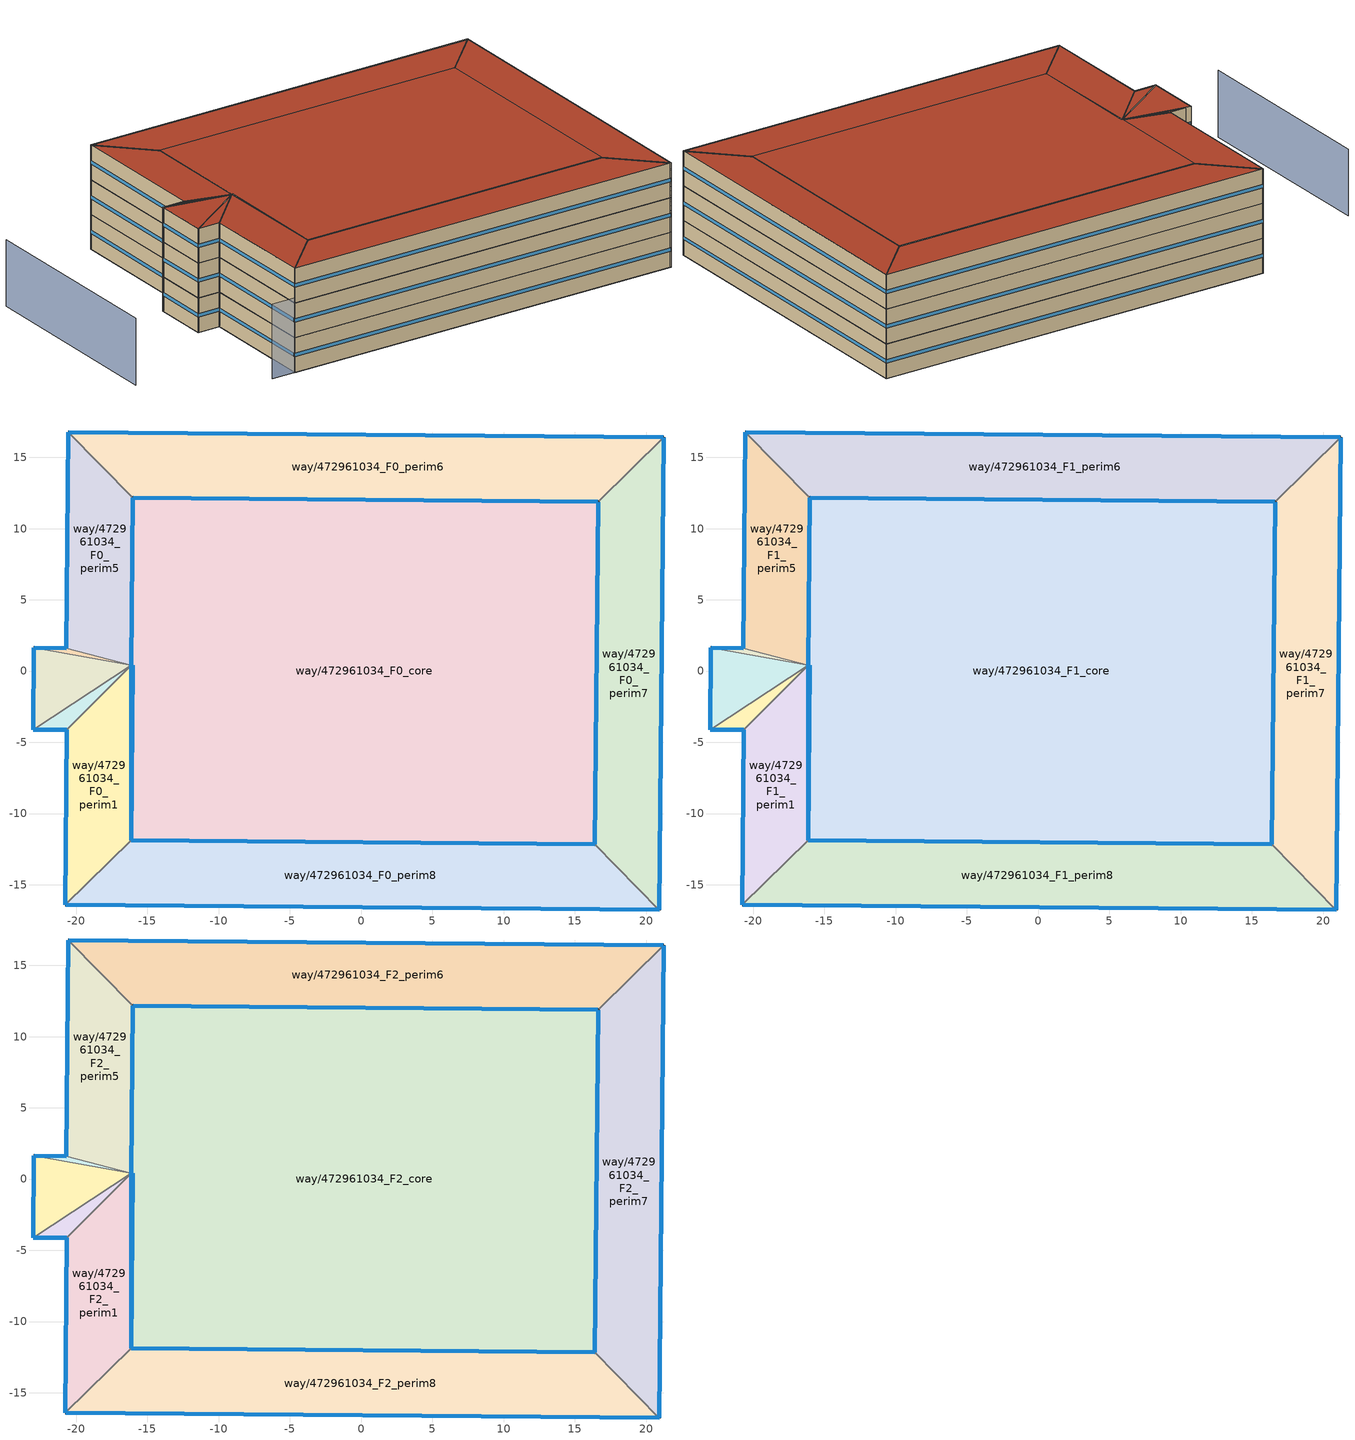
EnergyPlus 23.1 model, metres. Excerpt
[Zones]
way/472961034_F0_perim1
 floor ground (Floor_Construction): -16.15,-11.87 -16.13,0.41 -20.65,-4.12 -20.76,-16.4 z0
 wall outside (Wall_Construction): -20.76,-16.4 -20.65,-4.12 / -16.13,0.41 -16.15,-11.87 z0:3.5
 wall to way/472961034_F0_perim8 (Wall_Construction): -16.15,-11.87 -20.76,-16.4 z0:3.5
 wall to way/472961034_F0_perim2 (Wall_Construction): -20.65,-4.12 -16.13,0.41 z0:3.5
 window (Window_Construction): -20.76,-16.4 -20.65,-4.13 / -16.13,0.41 -16.15,-11.87 z1.57:1.93
way/472961034_F0_perim2
 floor ground (Floor_Construction): -20.65,-4.12 -16.13,0.41 -23.02,-4.11 z0
 wall outside (Wall_Construction): -20.65,-4.12 -23.02,-4.11 z0:3.5
 wall to way/472961034_F0_perim3 (Wall_Construction): -23.02,-4.11 -16.13,0.41 z0:3.5
 window (Window_Construction): -20.65,-4.12 -23.01,-4.11 z1.57:1.93
way/472961034_F0_perim3
 floor ground (Floor_Construction): -16.13,0.41 -22.96,1.63 -23.02,-4.11 z0
 wall outside (Wall_Construction): -23.02,-4.11 -22.96,1.63 z0:3.5
 wall to way/472961034_F0_perim4 (Wall_Construction): -22.96,1.63 -16.13,0.41 z0:3.5
 window (Window_Construction): -23.02,-4.1 -22.96,1.62 z1.57:1.93
way/472961034_F0_perim4
 floor ground (Floor_Construction): -16.13,0.41 -20.69,1.6 -22.96,1.63 z0
 wall outside (Wall_Construction): -22.96,1.63 -20.69,1.6 z0:3.5
 wall to way/472961034_F0_perim5 (Wall_Construction): -20.69,1.6 -16.13,0.41 z0:3.5
 window (Window_Construction): -22.96,1.63 -20.69,1.6 z1.57:1.93
way/472961034_F0_perim5
 floor ground (Floor_Construction): -16.13,0.41 -16.03,12.17 -20.56,16.78 -20.69,1.6 z0
 wall outside (Wall_Construction): -20.69,1.6 -20.56,16.78 / -16.03,12.17 -16.13,0.41 z0:3.5
 wall to way/472961034_F0_perim6 (Wall_Construction): -20.56,16.78 -16.03,12.17 z0:3.5
 window (Window_Construction): -20.69,1.61 -20.56,16.77 / -16.03,12.16 -16.13,0.42 z1.57:1.93
way/472961034_F0_perim6
 floor ground (Floor_Construction): 21.24,16.4 -20.56,16.78 -16.03,12.17 16.63,11.87 z0
 wall outside (Wall_Construction): -20.56,16.78 21.24,16.4 / 16.63,11.87 -16.03,12.17 z0:3.5
 wall to way/472961034_F0_perim7 (Wall_Construction): 21.24,16.4 16.63,11.87 z0:3.5
 window (Window_Construction): -20.54,16.78 21.22,16.4 / 16.61,11.87 -16.01,12.17 z1.57:1.93
way/472961034_F0_perim7
 floor ground (Floor_Construction): 20.93,-16.77 21.24,16.4 16.63,11.87 16.4,-12.16 z0
 wall outside (Wall_Construction): 21.24,16.4 20.93,-16.77 / 16.4,-12.16 16.63,11.87 z0:3.5
 wall to way/472961034_F0_perim8 (Wall_Construction): 20.93,-16.77 16.4,-12.16 z0:3.5
 window (Window_Construction): 21.24,16.38 20.93,-16.75 / 16.4,-12.15 16.63,11.86 z1.57:1.93
way/472961034_F0_perim8
 floor ground (Floor_Construction): 20.93,-16.77 16.4,-12.16 -16.15,-11.87 -20.76,-16.4 z0
 wall outside (Wall_Construction): 20.93,-16.77 -20.76,-16.4 / -16.15,-11.87 16.4,-12.16 z0:3.5
 window (Window_Construction): 20.91,-16.77 -20.74,-16.4 / -16.14,-11.87 16.39,-12.16 z1.57:1.93
way/472961034_F0_core
 floor ground (Floor_Construction): 16.63,11.87 16.4,-12.16 -16.15,-11.87 -16.04,0.41 -16.13,0.41 -16.03,12.17 z0
 wall outside (Wall_Construction): -16.13,0.41 -16.04,0.41 -16.15,-11.87 16.4,-12.16 16.63,11.87 -16.03,12.17 -16.13,0.41 z0:3.5
 window (Window_Construction): -16.13,0.41 -16.04,0.41 / -16.04,0.41 -16.15,-11.87 / -16.03,12.16 -16.13,0.42 / 16.61,11.87 -16.01,12.17 / 16.4,-12.15 16.63,11.86 / -16.14,-11.87 16.39,-12.16 z1.57:1.93
way/472961034_F1_perim1
 floor to way/472961034_F0_perim1 (Floor_Construction): -16.15,-11.87 -16.13,0.41 -20.65,-4.12 -20.76,-16.4 z3.5
 wall outside (Wall_Construction): -20.76,-16.4 -20.65,-4.12 / -16.13,0.41 -16.15,-11.87 z3.5:7
 wall to way/472961034_F1_perim8 (Wall_Construction): -16.15,-11.87 -20.76,-16.4 z3.5:7
 wall to way/472961034_F1_perim2 (Wall_Construction): -20.65,-4.12 -16.13,0.41 z3.5:7
 window (Window_Construction): -20.76,-16.4 -20.65,-4.13 / -16.13,0.41 -16.15,-11.87 z5.08:5.42
way/472961034_F1_perim2
 floor to way/472961034_F0_perim2 (Floor_Construction): -20.65,-4.12 -16.13,0.41 -23.02,-4.11 z3.5
 wall outside (Wall_Construction): -20.65,-4.12 -23.02,-4.11 z3.5:7
 wall to way/472961034_F1_perim3 (Wall_Construction): -23.02,-4.11 -16.13,0.41 z3.5:7
 window (Window_Construction): -20.65,-4.12 -23.01,-4.11 z5.08:5.42
way/472961034_F1_perim3
 floor to way/472961034_F0_perim3 (Floor_Construction): -16.13,0.41 -22.96,1.63 -23.02,-4.11 z3.5
 wall outside (Wall_Construction): -23.02,-4.11 -22.96,1.63 z3.5:7
 wall to way/472961034_F1_perim4 (Wall_Construction): -22.96,1.63 -16.13,0.41 z3.5:7
 window (Window_Construction): -23.02,-4.1 -22.96,1.62 z5.08:5.42
way/472961034_F1_perim4
 floor to way/472961034_F0_perim4 (Floor_Construction): -16.13,0.41 -20.69,1.6 -22.96,1.63 z3.5
 wall outside (Wall_Construction): -22.96,1.63 -20.69,1.6 z3.5:7
 wall to way/472961034_F1_perim5 (Wall_Construction): -20.69,1.6 -16.13,0.41 z3.5:7
 window (Window_Construction): -22.96,1.63 -20.69,1.6 z5.08:5.42
way/472961034_F1_perim5
 floor to way/472961034_F0_perim5 (Floor_Construction): -16.13,0.41 -16.03,12.17 -20.56,16.78 -20.69,1.6 z3.5
 wall outside (Wall_Construction): -20.69,1.6 -20.56,16.78 / -16.03,12.17 -16.13,0.41 z3.5:7
 wall to way/472961034_F1_perim6 (Wall_Construction): -20.56,16.78 -16.03,12.17 z3.5:7
 window (Window_Construction): -20.69,1.61 -20.56,16.77 / -16.03,12.16 -16.13,0.42 z5.08:5.42
way/472961034_F1_perim6
 floor to way/472961034_F0_perim6 (Floor_Construction): 21.24,16.4 -20.56,16.78 -16.03,12.17 16.63,11.87 z3.5
 wall outside (Wall_Construction): -20.56,16.78 21.24,16.4 / 16.63,11.87 -16.03,12.17 z3.5:7
 wall to way/472961034_F1_perim7 (Wall_Construction): 21.24,16.4 16.63,11.87 z3.5:7
 window (Window_Construction): -20.54,16.78 21.22,16.4 / 16.61,11.87 -16.01,12.17 z5.08:5.42
way/472961034_F1_perim7
 floor to way/472961034_F0_perim7 (Floor_Construction): 20.93,-16.77 21.24,16.4 16.63,11.87 16.4,-12.16 z3.5
 wall outside (Wall_Construction): 21.24,16.4 20.93,-16.77 / 16.4,-12.16 16.63,11.87 z3.5:7
 wall to way/472961034_F1_perim8 (Wall_Construction): 20.93,-16.77 16.4,-12.16 z3.5:7
 window (Window_Construction): 21.24,16.38 20.93,-16.75 / 16.4,-12.15 16.63,11.86 z5.08:5.42
way/472961034_F1_perim8
 floor to way/472961034_F0_perim8 (Floor_Construction): 20.93,-16.77 16.4,-12.16 -16.15,-11.87 -20.76,-16.4 z3.5
 wall outside (Wall_Construction): 20.93,-16.77 -20.76,-16.4 / -16.15,-11.87 16.4,-12.16 z3.5:7
 window (Window_Construction): 20.91,-16.77 -20.74,-16.4 / -16.14,-11.87 16.39,-12.16 z5.08:5.42
way/472961034_F1_core
 floor to way/472961034_F0_core (Floor_Construction): 16.63,11.87 16.4,-12.16 -16.15,-11.87 -16.04,0.41 -16.13,0.41 -16.03,12.17 z3.5
 wall outside (Wall_Construction): -16.13,0.41 -16.04,0.41 -16.15,-11.87 16.4,-12.16 16.63,11.87 -16.03,12.17 -16.13,0.41 z3.5:7
 window (Window_Construction): -16.13,0.41 -16.04,0.41 / -16.04,0.41 -16.15,-11.87 / -16.03,12.16 -16.13,0.42 / 16.61,11.87 -16.01,12.17 / 16.4,-12.15 16.63,11.86 / -16.14,-11.87 16.39,-12.16 z5.08:5.42
way/472961034_F2_perim1
 floor to way/472961034_F1_perim1 (Floor_Construction): -16.15,-11.87 -16.13,0.41 -20.65,-4.12 -20.76,-16.4 z7
 wall outside (Wall_Construction): -20.76,-16.4 -20.65,-4.12 / -16.13,0.41 -16.15,-11.87 z7:10.5
 wall to way/472961034_F2_perim8 (Wall_Construction): -16.15,-11.87 -20.76,-16.4 z7:10.5
 wall to way/472961034_F2_perim2 (Wall_Construction): -20.65,-4.12 -16.13,0.41 z7:10.5
 window (Window_Construction): -20.76,-16.4 -20.65,-4.13 / -16.13,0.41 -16.15,-11.87 z8.57:8.93
 roof outside (Roof_Construction): -16.13,0.41 -16.15,-11.87 -20.76,-16.4 -20.65,-4.12 z10.5
way/472961034_F2_perim2
 floor to way/472961034_F1_perim2 (Floor_Construction): -20.65,-4.12 -16.13,0.41 -23.02,-4.11 z7
 wall outside (Wall_Construction): -20.65,-4.12 -23.02,-4.11 z7:10.5
 wall to way/472961034_F2_perim3 (Wall_Construction): -23.02,-4.11 -16.13,0.41 z7:10.5
 window (Window_Construction): -20.65,-4.12 -23.01,-4.11 z8.57:8.93
 roof outside (Roof_Construction): -16.13,0.41 -20.65,-4.12 -23.02,-4.11 z10.5
way/472961034_F2_perim3
 floor to way/472961034_F1_perim3 (Floor_Construction): -16.13,0.41 -22.96,1.63 -23.02,-4.11 z7
 wall outside (Wall_Construction): -23.02,-4.11 -22.96,1.63 z7:10.5
 wall to way/472961034_F2_perim4 (Wall_Construction): -22.96,1.63 -16.13,0.41 z7:10.5
 window (Window_Construction): -23.02,-4.1 -22.96,1.62 z8.57:8.93
 roof outside (Roof_Construction): -16.13,0.41 -23.02,-4.11 -22.96,1.63 z10.5
way/472961034_F2_perim4
 floor to way/472961034_F1_perim4 (Floor_Construction): -16.13,0.41 -20.69,1.6 -22.96,1.63 z7
 wall outside (Wall_Construction): -22.96,1.63 -20.69,1.6 z7:10.5
 wall to way/472961034_F2_perim5 (Wall_Construction): -20.69,1.6 -16.13,0.41 z7:10.5
 window (Window_Construction): -22.96,1.63 -20.69,1.6 z8.57:8.93
 roof outside (Roof_Construction): -16.13,0.41 -22.96,1.63 -20.69,1.6 z10.5
way/472961034_F2_perim5
 floor to way/472961034_F1_perim5 (Floor_Construction): -16.13,0.41 -16.03,12.17 -20.56,16.78 -20.69,1.6 z7
 wall outside (Wall_Construction): -20.69,1.6 -20.56,16.78 / -16.03,12.17 -16.13,0.41 z7:10.5
 wall to way/472961034_F2_perim6 (Wall_Construction): -20.56,16.78 -16.03,12.17 z7:10.5
 window (Window_Construction): -20.69,1.61 -20.56,16.77 / -16.03,12.16 -16.13,0.42 z8.57:8.93
 roof outside (Roof_Construction): -20.56,16.78 -16.03,12.17 -16.13,0.41 -20.69,1.6 z10.5
way/472961034_F2_perim6
 floor to way/472961034_F1_perim6 (Floor_Construction): 21.24,16.4 -20.56,16.78 -16.03,12.17 16.63,11.87 z7
 wall outside (Wall_Construction): -20.56,16.78 21.24,16.4 / 16.63,11.87 -16.03,12.17 z7:10.5
 wall to way/472961034_F2_perim7 (Wall_Construction): 21.24,16.4 16.63,11.87 z7:10.5
 window (Window_Construction): -20.54,16.78 21.22,16.4 / 16.61,11.87 -16.01,12.17 z8.57:8.93
 roof outside (Roof_Construction): 21.24,16.4 16.63,11.87 -16.03,12.17 -20.56,16.78 z10.5
way/472961034_F2_perim7
 floor to way/472961034_F1_perim7 (Floor_Construction): 20.93,-16.77 21.24,16.4 16.63,11.87 16.4,-12.16 z7
 wall outside (Wall_Construction): 21.24,16.4 20.93,-16.77 / 16.4,-12.16 16.63,11.87 z7:10.5
 wall to way/472961034_F2_perim8 (Wall_Construction): 20.93,-16.77 16.4,-12.16 z7:10.5
 window (Window_Construction): 21.24,16.38 20.93,-16.75 / 16.4,-12.15 16.63,11.86 z8.57:8.93
 roof outside (Roof_Construction): 21.24,16.4 20.93,-16.77 16.4,-12.16 16.63,11.87 z10.5
way/472961034_F2_perim8
 floor to way/472961034_F1_perim8 (Floor_Construction): 20.93,-16.77 16.4,-12.16 -16.15,-11.87 -20.76,-16.4 z7
 wall outside (Wall_Construction): 20.93,-16.77 -20.76,-16.4 / -16.15,-11.87 16.4,-12.16 z7:10.5
 window (Window_Construction): 20.91,-16.77 -20.74,-16.4 / -16.14,-11.87 16.39,-12.16 z8.57:8.93
 roof outside (Roof_Construction): 16.4,-12.16 20.93,-16.77 -20.76,-16.4 -16.15,-11.87 z10.5
way/472961034_F2_core
 floor to way/472961034_F1_core (Floor_Construction): 16.63,11.87 16.4,-12.16 -16.15,-11.87 -16.04,0.41 -16.13,0.41 -16.03,12.17 z7
 wall outside (Wall_Construction): -16.13,0.41 -16.04,0.41 -16.15,-11.87 16.4,-12.16 16.63,11.87 -16.03,12.17 -16.13,0.41 z7:10.5
 window (Window_Construction): -16.13,0.41 -16.04,0.41 / -16.04,0.41 -16.15,-11.87 / -16.03,12.16 -16.13,0.42 / 16.61,11.87 -16.01,12.17 / 16.4,-12.15 16.63,11.86 / -16.14,-11.87 16.39,-12.16 z8.57:8.93
 roof outside (Roof_Construction): 16.4,-12.16 16.63,11.87 -16.03,12.17 -16.13,0.41 -16.04,0.41 -16.15,-11.87 z10.5
shading: -23.23,-16.37 20.93,-16.77 z0:7.5; -34.12,10.79 -34.32,-10.37 z0:6.7
[Building]
OpenUBEM_Building: North Axis=0; Terrain=City; Solar Distribution=FullExterior
[Site:Location]
Lancaster-Fox.Field: Latitude=34.741; Longitude=-118.212; Time Zone=-8; Elevation=712.6
[SizingPeriod:WeatherFileDays]
AnnualSizingPeriod: Begin Month=1; Begin Day of Month=1; End Month=12; End Day of Month=31; Day of Week for Start Day=Monday; Use Weather File Daylight Saving Period=No; Use Weather File Rain and Snow Indicators=No
[SITE:WATERMAINSTEMPERATURE]
Calculation Method=CorrelationFromWeatherFile
[MATERIAL:NOMASS] Roughness=MediumRough; Thermal Absorptance=0.9; Solar Absorptance=0.7; Visible Absorptance=0.7
Name | Thermal Resistance
Roof_Assembly | 3.27869
Wall_Assembly | 1.43062
Floor_Assembly | 1.81818
[WINDOWMATERIAL:SIMPLEGLAZINGSYSTEM]
Window_Material: UFactor=3.122; Solar Heat Gain Coefficient=0.25; Visible Transmittance=0.6
[CONSTRUCTION]
Roof_Construction: Roof_Assembly
Wall_Construction: Wall_Assembly
Floor_Construction: Floor_Assembly
Window_Construction: Window_Material
[ZONE] Type=1; Multiplier=1; Ceiling Height=autocalculate; Volume=autocalculate; Floor Area=autocalculate; Part of Total Floor Area=Yes
way/472961034_F0_perim1; way/472961034_F1_perim1; way/472961034_F2_perim1; way/472961034_F0_perim2; way/472961034_F1_perim2; way/472961034_F2_perim2; way/472961034_F0_perim3; way/472961034_F1_perim3; way/472961034_F2_perim3; way/472961034_F0_perim4; way/472961034_F1_perim4; way/472961034_F2_perim4; way/472961034_F0_perim5; way/472961034_F1_perim5; way/472961034_F2_perim5; way/472961034_F0_perim6; way/472961034_F1_perim6; way/472961034_F2_perim6; way/472961034_F0_perim7; way/472961034_F1_perim7; way/472961034_F2_perim7; way/472961034_F0_perim8; way/472961034_F1_perim8; way/472961034_F2_perim8; way/472961034_F0_core; way/472961034_F1_core; way/472961034_F2_core
[PEOPLE] Number of People Schedule=Occupancy_Schedule_Warehouse; Number of People Calculation Method=People/Area; People per Floor Area=0.00215276; Fraction Radiant=0.3; Sensible Heat Fraction=autocalculate; Activity Level Schedule=Activity_Level; Carbon Dioxide Generation Rate=3.82e-08; Enable ASHRAE 55 Comfort Warnings=No; Mean Radiant Temperature Calculation Type=ZoneAveraged; Clothing Insulation Calculation Method=ClothingInsulationSchedule; Cold Stress Temperature Threshold=15.56; Heat Stress Temperature Threshold=30
Name | Zone or ZoneList or Space or SpaceList
People_way/472961034_F0_core | way/472961034_F0_core
People_way/472961034_F1_core | way/472961034_F1_core
People_way/472961034_F2_core | way/472961034_F2_core
People_way/472961034_F0_perim1 | way/472961034_F0_perim1
People_way/472961034_F1_perim1 | way/472961034_F1_perim1
People_way/472961034_F2_perim1 | way/472961034_F2_perim1
People_way/472961034_F0_perim2 | way/472961034_F0_perim2
People_way/472961034_F1_perim2 | way/472961034_F1_perim2
People_way/472961034_F2_perim2 | way/472961034_F2_perim2
People_way/472961034_F0_perim3 | way/472961034_F0_perim3
People_way/472961034_F1_perim3 | way/472961034_F1_perim3
People_way/472961034_F2_perim3 | way/472961034_F2_perim3
People_way/472961034_F0_perim4 | way/472961034_F0_perim4
People_way/472961034_F1_perim4 | way/472961034_F1_perim4
People_way/472961034_F2_perim4 | way/472961034_F2_perim4
People_way/472961034_F0_perim5 | way/472961034_F0_perim5
People_way/472961034_F1_perim5 | way/472961034_F1_perim5
People_way/472961034_F2_perim5 | way/472961034_F2_perim5
People_way/472961034_F0_perim6 | way/472961034_F0_perim6
People_way/472961034_F1_perim6 | way/472961034_F1_perim6
People_way/472961034_F2_perim6 | way/472961034_F2_perim6
People_way/472961034_F0_perim7 | way/472961034_F0_perim7
People_way/472961034_F1_perim7 | way/472961034_F1_perim7
People_way/472961034_F2_perim7 | way/472961034_F2_perim7
People_way/472961034_F0_perim8 | way/472961034_F0_perim8
People_way/472961034_F1_perim8 | way/472961034_F1_perim8
People_way/472961034_F2_perim8 | way/472961034_F2_perim8
[LIGHTS] Schedule=Lighting_Schedule_Warehouse; Design Level Calculation Method=Watts/Area; Watts per Zone Floor Area=3.44; Return Air Fraction=0; Fraction Radiant=0.42; Fraction Visible=0; Fraction Replaceable=1; EndUse Subcategory=General; Return Air Fraction Calculated from Plenum Temperature=No; Return Air Fraction Function of Plenum Temperature Coefficient 1=0; Return Air Fraction Function of Plenum Temperature Coefficient 2=0
Name | Zone or ZoneList or Space or SpaceList
Lights_way/472961034_F0_core | way/472961034_F0_core
Lights_way/472961034_F1_core | way/472961034_F1_core
Lights_way/472961034_F2_core | way/472961034_F2_core
Lights_way/472961034_F0_perim1 | way/472961034_F0_perim1
Lights_way/472961034_F1_perim1 | way/472961034_F1_perim1
Lights_way/472961034_F2_perim1 | way/472961034_F2_perim1
Lights_way/472961034_F0_perim2 | way/472961034_F0_perim2
Lights_way/472961034_F1_perim2 | way/472961034_F1_perim2
Lights_way/472961034_F2_perim2 | way/472961034_F2_perim2
Lights_way/472961034_F0_perim3 | way/472961034_F0_perim3
Lights_way/472961034_F1_perim3 | way/472961034_F1_perim3
Lights_way/472961034_F2_perim3 | way/472961034_F2_perim3
Lights_way/472961034_F0_perim4 | way/472961034_F0_perim4
Lights_way/472961034_F1_perim4 | way/472961034_F1_perim4
Lights_way/472961034_F2_perim4 | way/472961034_F2_perim4
Lights_way/472961034_F0_perim5 | way/472961034_F0_perim5
Lights_way/472961034_F1_perim5 | way/472961034_F1_perim5
Lights_way/472961034_F2_perim5 | way/472961034_F2_perim5
Lights_way/472961034_F0_perim6 | way/472961034_F0_perim6
Lights_way/472961034_F1_perim6 | way/472961034_F1_perim6
Lights_way/472961034_F2_perim6 | way/472961034_F2_perim6
Lights_way/472961034_F0_perim7 | way/472961034_F0_perim7
Lights_way/472961034_F1_perim7 | way/472961034_F1_perim7
Lights_way/472961034_F2_perim7 | way/472961034_F2_perim7
Lights_way/472961034_F0_perim8 | way/472961034_F0_perim8
Lights_way/472961034_F1_perim8 | way/472961034_F1_perim8
Lights_way/472961034_F2_perim8 | way/472961034_F2_perim8
[ELECTRICEQUIPMENT] Schedule=Equipment_Schedule_Warehouse; Design Level Calculation Method=Watts/Area; Watts per Zone Floor Area=2.58; Fraction Latent=0; Fraction Radiant=0.5; Fraction Lost=0; EndUse Subcategory=General
Name | Zone or ZoneList or Space or SpaceList
Equipment_way/472961034_F0_core | way/472961034_F0_core
Equipment_way/472961034_F1_core | way/472961034_F1_core
Equipment_way/472961034_F2_core | way/472961034_F2_core
Equipment_way/472961034_F0_perim1 | way/472961034_F0_perim1
Equipment_way/472961034_F1_perim1 | way/472961034_F1_perim1
Equipment_way/472961034_F2_perim1 | way/472961034_F2_perim1
Equipment_way/472961034_F0_perim2 | way/472961034_F0_perim2
Equipment_way/472961034_F1_perim2 | way/472961034_F1_perim2
Equipment_way/472961034_F2_perim2 | way/472961034_F2_perim2
Equipment_way/472961034_F0_perim3 | way/472961034_F0_perim3
Equipment_way/472961034_F1_perim3 | way/472961034_F1_perim3
Equipment_way/472961034_F2_perim3 | way/472961034_F2_perim3
Equipment_way/472961034_F0_perim4 | way/472961034_F0_perim4
Equipment_way/472961034_F1_perim4 | way/472961034_F1_perim4
Equipment_way/472961034_F2_perim4 | way/472961034_F2_perim4
Equipment_way/472961034_F0_perim5 | way/472961034_F0_perim5
Equipment_way/472961034_F1_perim5 | way/472961034_F1_perim5
Equipment_way/472961034_F2_perim5 | way/472961034_F2_perim5
Equipment_way/472961034_F0_perim6 | way/472961034_F0_perim6
Equipment_way/472961034_F1_perim6 | way/472961034_F1_perim6
Equipment_way/472961034_F2_perim6 | way/472961034_F2_perim6
Equipment_way/472961034_F0_perim7 | way/472961034_F0_perim7
Equipment_way/472961034_F1_perim7 | way/472961034_F1_perim7
Equipment_way/472961034_F2_perim7 | way/472961034_F2_perim7
Equipment_way/472961034_F0_perim8 | way/472961034_F0_perim8
Equipment_way/472961034_F1_perim8 | way/472961034_F1_perim8
Equipment_way/472961034_F2_perim8 | way/472961034_F2_perim8
[ZONEINFILTRATION:DESIGNFLOWRATE] Schedule=Infiltration_Schedule_Warehouse; Design Flow Rate Calculation Method=Flow/ExteriorWallArea; Flow Rate per Exterior Surface Area=0.000285; Constant Term Coefficient=1; Temperature Term Coefficient=0; Velocity Term Coefficient=0; Velocity Squared Term Coefficient=0
Name | Zone or ZoneList or Space or SpaceList
Infiltration_way/472961034_F0_core | way/472961034_F0_core
Infiltration_way/472961034_F1_core | way/472961034_F1_core
Infiltration_way/472961034_F2_core | way/472961034_F2_core
Infiltration_way/472961034_F0_perim1 | way/472961034_F0_perim1
Infiltration_way/472961034_F1_perim1 | way/472961034_F1_perim1
Infiltration_way/472961034_F2_perim1 | way/472961034_F2_perim1
Infiltration_way/472961034_F0_perim2 | way/472961034_F0_perim2
Infiltration_way/472961034_F1_perim2 | way/472961034_F1_perim2
Infiltration_way/472961034_F2_perim2 | way/472961034_F2_perim2
Infiltration_way/472961034_F0_perim3 | way/472961034_F0_perim3
Infiltration_way/472961034_F1_perim3 | way/472961034_F1_perim3
Infiltration_way/472961034_F2_perim3 | way/472961034_F2_perim3
Infiltration_way/472961034_F0_perim4 | way/472961034_F0_perim4
Infiltration_way/472961034_F1_perim4 | way/472961034_F1_perim4
Infiltration_way/472961034_F2_perim4 | way/472961034_F2_perim4
Infiltration_way/472961034_F0_perim5 | way/472961034_F0_perim5
Infiltration_way/472961034_F1_perim5 | way/472961034_F1_perim5
Infiltration_way/472961034_F2_perim5 | way/472961034_F2_perim5
Infiltration_way/472961034_F0_perim6 | way/472961034_F0_perim6
Infiltration_way/472961034_F1_perim6 | way/472961034_F1_perim6
Infiltration_way/472961034_F2_perim6 | way/472961034_F2_perim6
Infiltration_way/472961034_F0_perim7 | way/472961034_F0_perim7
Infiltration_way/472961034_F1_perim7 | way/472961034_F1_perim7
Infiltration_way/472961034_F2_perim7 | way/472961034_F2_perim7
Infiltration_way/472961034_F0_perim8 | way/472961034_F0_perim8
Infiltration_way/472961034_F1_perim8 | way/472961034_F1_perim8
Infiltration_way/472961034_F2_perim8 | way/472961034_F2_perim8
[HVACTEMPLATE:THERMOSTAT] Heating Setpoint Schedule=Heating_Setpoint_Warehouse; Cooling Setpoint Schedule=Cooling_Setpoint_Warehouse
way/472961034_F0_core_Thermostat; way/472961034_F1_core_Thermostat; way/472961034_F2_core_Thermostat; way/472961034_F0_perim1_Thermostat; way/472961034_F1_perim1_Thermostat; way/472961034_F2_perim1_Thermostat; way/472961034_F0_perim2_Thermostat; way/472961034_F1_perim2_Thermostat; way/472961034_F2_perim2_Thermostat; way/472961034_F0_perim3_Thermostat; way/472961034_F1_perim3_Thermostat; way/472961034_F2_perim3_Thermostat; way/472961034_F0_perim4_Thermostat; way/472961034_F1_perim4_Thermostat; way/472961034_F2_perim4_Thermostat; way/472961034_F0_perim5_Thermostat; way/472961034_F1_perim5_Thermostat; way/472961034_F2_perim5_Thermostat; way/472961034_F0_perim6_Thermostat; way/472961034_F1_perim6_Thermostat; way/472961034_F2_perim6_Thermostat; way/472961034_F0_perim7_Thermostat; way/472961034_F1_perim7_Thermostat; way/472961034_F2_perim7_Thermostat; way/472961034_F0_perim8_Thermostat; way/472961034_F1_perim8_Thermostat; way/472961034_F2_perim8_Thermostat
[HVACTEMPLATE:ZONE:UNITARY] Supply Air Maximum Flow Rate=autosize; Outdoor Air Method=Flow/Person; Outdoor Air Flow Rate per Person=0.00944; Outdoor Air Flow Rate per Zone Floor Area=0; Outdoor Air Flow Rate per Zone=0; Baseboard Heating Type=None; Baseboard Heating Capacity=autosize; Zone Cooling Design Supply Air Temperature Input Method=SystemSupplyAirTemperature; Zone Cooling Design Supply Air Temperature=12.8; Zone Cooling Design Supply Air Temperature Difference=11.11; Zone Heating Design Supply Air Temperature Input Method=SystemSupplyAirTemperature; Zone Heating Design Supply Air Temperature=50; Zone Heating Design Supply Air Temperature Difference=30
Name | Template Unitary System | Template Thermostat
way/472961034_F0_core | way/472961034_F0_core_Htg_Sys | way/472961034_F0_core_Thermostat
way/472961034_F1_core | way/472961034_F1_core_Htg_Sys | way/472961034_F1_core_Thermostat
way/472961034_F2_core | way/472961034_F2_core_Htg_Sys | way/472961034_F2_core_Thermostat
way/472961034_F0_perim1 | way/472961034_F0_perim1_Htg_Sys | way/472961034_F0_perim1_Thermostat
way/472961034_F1_perim1 | way/472961034_F1_perim1_Htg_Sys | way/472961034_F1_perim1_Thermostat
way/472961034_F2_perim1 | way/472961034_F2_perim1_Htg_Sys | way/472961034_F2_perim1_Thermostat
way/472961034_F0_perim2 | way/472961034_F0_perim2_Htg_Sys | way/472961034_F0_perim2_Thermostat
way/472961034_F1_perim2 | way/472961034_F1_perim2_Htg_Sys | way/472961034_F1_perim2_Thermostat
way/472961034_F2_perim2 | way/472961034_F2_perim2_Htg_Sys | way/472961034_F2_perim2_Thermostat
way/472961034_F0_perim3 | way/472961034_F0_perim3_Htg_Sys | way/472961034_F0_perim3_Thermostat
way/472961034_F1_perim3 | way/472961034_F1_perim3_Htg_Sys | way/472961034_F1_perim3_Thermostat
way/472961034_F2_perim3 | way/472961034_F2_perim3_Htg_Sys | way/472961034_F2_perim3_Thermostat
way/472961034_F0_perim4 | way/472961034_F0_perim4_Htg_Sys | way/472961034_F0_perim4_Thermostat
way/472961034_F1_perim4 | way/472961034_F1_perim4_Htg_Sys | way/472961034_F1_perim4_Thermostat
way/472961034_F2_perim4 | way/472961034_F2_perim4_Htg_Sys | way/472961034_F2_perim4_Thermostat
way/472961034_F0_perim5 | way/472961034_F0_perim5_Htg_Sys | way/472961034_F0_perim5_Thermostat
way/472961034_F1_perim5 | way/472961034_F1_perim5_Htg_Sys | way/472961034_F1_perim5_Thermostat
way/472961034_F2_perim5 | way/472961034_F2_perim5_Htg_Sys | way/472961034_F2_perim5_Thermostat
way/472961034_F0_perim6 | way/472961034_F0_perim6_Htg_Sys | way/472961034_F0_perim6_Thermostat
way/472961034_F1_perim6 | way/472961034_F1_perim6_Htg_Sys | way/472961034_F1_perim6_Thermostat
way/472961034_F2_perim6 | way/472961034_F2_perim6_Htg_Sys | way/472961034_F2_perim6_Thermostat
way/472961034_F0_perim7 | way/472961034_F0_perim7_Htg_Sys | way/472961034_F0_perim7_Thermostat
way/472961034_F1_perim7 | way/472961034_F1_perim7_Htg_Sys | way/472961034_F1_perim7_Thermostat
way/472961034_F2_perim7 | way/472961034_F2_perim7_Htg_Sys | way/472961034_F2_perim7_Thermostat
way/472961034_F0_perim8 | way/472961034_F0_perim8_Htg_Sys | way/472961034_F0_perim8_Thermostat
way/472961034_F1_perim8 | way/472961034_F1_perim8_Htg_Sys | way/472961034_F1_perim8_Thermostat
way/472961034_F2_perim8 | way/472961034_F2_perim8_Htg_Sys | way/472961034_F2_perim8_Thermostat
[HVACTEMPLATE:SYSTEM:UNITARY] Supply Fan Maximum Flow Rate=autosize; Supply Fan Total Efficiency=0.55575; Supply Fan Delta Pressure=622.5; Supply Fan Motor Efficiency=0.9; Supply Fan Motor in Air Stream Fraction=1; Cooling Coil Type=None; Cooling Design Supply Air Temperature=12.8; Cooling Coil Gross Rated Total Capacity=autosize; Cooling Coil Gross Rated Sensible Heat Ratio=autosize; Cooling Coil Gross Rated COP=3; Heating Coil Type=Gas; Heating Design Supply Air Temperature=50; Heating Coil Capacity=autosize; Gas Heating Coil Efficiency=0.84; Gas Heating Coil Parasitic Electric Load=0; Maximum Outdoor Air Flow Rate=autosize; Minimum Outdoor Air Flow Rate=autosize; Economizer Type=NoEconomizer; Economizer Lockout=NoLockout; Supply Fan Placement=BlowThrough; Night Cycle Control=StayOff; Heat Recovery Type=None; Sensible Heat Recovery Effectiveness=0.7; Latent Heat Recovery Effectiveness=0.65; Dehumidification Control Type=None; Dehumidification Setpoint=60; Humidifier Type=None; Humidifier Rated Capacity=1e-06; Humidifier Rated Electric Power=autosize; Humidifier Setpoint=30; Return Fan=No; Return Fan Total Efficiency=0.7; Return Fan Delta Pressure=500; Return Fan Motor Efficiency=0.9; Return Fan Motor in Air Stream Fraction=1
Name | Control Zone or Thermostat Location
way/472961034_F0_core_Htg_Sys | way/472961034_F0_core
way/472961034_F1_core_Htg_Sys | way/472961034_F1_core
way/472961034_F2_core_Htg_Sys | way/472961034_F2_core
way/472961034_F0_perim1_Htg_Sys | way/472961034_F0_perim1
way/472961034_F1_perim1_Htg_Sys | way/472961034_F1_perim1
way/472961034_F2_perim1_Htg_Sys | way/472961034_F2_perim1
way/472961034_F0_perim2_Htg_Sys | way/472961034_F0_perim2
way/472961034_F1_perim2_Htg_Sys | way/472961034_F1_perim2
way/472961034_F2_perim2_Htg_Sys | way/472961034_F2_perim2
way/472961034_F0_perim3_Htg_Sys | way/472961034_F0_perim3
way/472961034_F1_perim3_Htg_Sys | way/472961034_F1_perim3
way/472961034_F2_perim3_Htg_Sys | way/472961034_F2_perim3
way/472961034_F0_perim4_Htg_Sys | way/472961034_F0_perim4
way/472961034_F1_perim4_Htg_Sys | way/472961034_F1_perim4
way/472961034_F2_perim4_Htg_Sys | way/472961034_F2_perim4
way/472961034_F0_perim5_Htg_Sys | way/472961034_F0_perim5
way/472961034_F1_perim5_Htg_Sys | way/472961034_F1_perim5
way/472961034_F2_perim5_Htg_Sys | way/472961034_F2_perim5
way/472961034_F0_perim6_Htg_Sys | way/472961034_F0_perim6
way/472961034_F1_perim6_Htg_Sys | way/472961034_F1_perim6
way/472961034_F2_perim6_Htg_Sys | way/472961034_F2_perim6
way/472961034_F0_perim7_Htg_Sys | way/472961034_F0_perim7
way/472961034_F1_perim7_Htg_Sys | way/472961034_F1_perim7
way/472961034_F2_perim7_Htg_Sys | way/472961034_F2_perim7
way/472961034_F0_perim8_Htg_Sys | way/472961034_F0_perim8
way/472961034_F1_perim8_Htg_Sys | way/472961034_F1_perim8
way/472961034_F2_perim8_Htg_Sys | way/472961034_F2_perim8
[WATERHEATER:MIXED]
DHW_Heater_Warehouse: Tank Volume=0.3785; Setpoint Temperature Schedule=OpenUBEM_DHW_Setpoint; Deadband Temperature Difference=0; Heater Control Type=Cycle; Heater Maximum Capacity=2544; Heater Ignition Minimum Flow Rate=0; Heater Ignition Delay=0; Heater Fuel Type=Electricity; Heater Thermal Efficiency=1; Off Cycle Parasitic Fuel Consumption Rate=0; Off Cycle Parasitic Fuel Type=Electricity; Off Cycle Parasitic Heat Fraction to Tank=0; On Cycle Parasitic Fuel Consumption Rate=0; On Cycle Parasitic Heat Fraction to Tank=0; Ambient Temperature Indicator=Zone; Ambient Temperature Zone=way/472961034_F0_core; Off Cycle Loss Coefficient to Ambient Temperature=2.01; Off Cycle Loss Fraction to Zone=1; On Cycle Loss Coefficient to Ambient Temperature=2.01; On Cycle Loss Fraction to Zone=1; Peak Use Flow Rate=7.36776e-06; Use Flow Rate Fraction Schedule=OpenUBEM_DHW_FlowFrac_Warehouse; Use Side Effectiveness=1; Source Side Effectiveness=1; Use Side Design Flow Rate=autosize; Source Side Design Flow Rate=autosize; Indirect Water Heating Recovery Time=1.5; Source Side Flow Control Mode=IndirectHeatPrimarySetpoint; EndUse Subcategory=DHW
[WATERUSE:EQUIPMENT]
DHW_WaterUse_Warehouse: EndUse Subcategory=DHW; Peak Flow Rate=7.36776e-06; Flow Rate Fraction Schedule=OpenUBEM_DHW_FlowFrac_Warehouse; Target Temperature Schedule=OpenUBEM_DHW_Setpoint; Zone=way/472961034_F0_core; Sensible Fraction Schedule=OpenUBEM_DHW_SensibleFrac; Latent Fraction Schedule=OpenUBEM_DHW_LatentFrac
[WATERUSE:CONNECTIONS]
DHW_WaterConn_Warehouse: Hot Water Supply Temperature Schedule=OpenUBEM_DHW_Setpoint; Drain Water Heat Exchanger Type=None; Drain Water Heat Exchanger Destination=Plant; Water Use Equipment 1=DHW_WaterUse_Warehouse
[SCHEDULE:COMPACT]
Occupancy_Schedule_Warehouse: Through: 12/31, For: Weekdays, Until: 06:00, 0, Until: 07:00, 0.11, Until: 08:00, 0.21, Until: 12:00, 1, Until: 13:00, 0.53, Until: 17:00, 1, Until: 18:00, 0.32, Until: 24:00, 0, For: Saturday, Until: 06:00, 0, Until: 07:00, 0.11, Until: 08:00, 0.21, Until: 12:00, 1, Until: 13:00, 0.53, Until: 17:00, 1, Until: 18:00, 0.32, Until: 24:00, 0, For: AllOtherDays, Until: 24:00, 0
Lighting_Schedule_Warehouse: Through: 12/31, For: Weekdays, Until: 07:00, 0.04375, Until: 08:00, 0.2625, Until: 09:00, 0.32812, Until: 16:00, 0.37188, Until: 17:00, 0.32812, Until: 18:00, 0.2625, Until: 24:00, 0.04375, For: Saturday, Until: 07:00, 0.04375, Until: 08:00, 0.2625, Until: 09:00, 0.32812, Until: 16:00, 0.37188, Until: 17:00, 0.32812, Until: 18:00, 0.2625, Until: 24:00, 0.04375, For: AllOtherDays, Until: 24:00, 0.04375
Equipment_Schedule_Warehouse: Through: 12/31, For: Weekdays, Until: 08:00, 0.25, Until: 12:00, 1, Until: 13:00, 0.25, Until: 17:00, 1, Until: 24:00, 0.25, For: Saturday, Until: 08:00, 0.25, Until: 12:00, 1, Until: 13:00, 0.25, Until: 17:00, 1, Until: 24:00, 0.25, For: AllOtherDays, Until: 08:00, 0.25, Until: 12:00, 1, Until: 13:00, 0.25, Until: 17:00, 1, Until: 24:00, 0.25
Heating_Setpoint_Warehouse: Through: 12/31, For: Weekdays, Until: 06:00, 7.2, Until: 07:00, 12.8, Until: 08:00, 12.8, Until: 12:00, 12.8, Until: 13:00, 12.8, Until: 17:00, 12.8, Until: 18:00, 12.8, Until: 24:00, 7.2, For: Saturday, Until: 06:00, 7.2, Until: 07:00, 12.8, Until: 08:00, 12.8, Until: 12:00, 12.8, Until: 13:00, 12.8, Until: 17:00, 12.8, Until: 18:00, 12.8, Until: 24:00, 7.2, For: AllOtherDays, Until: 24:00, 7.2
Cooling_Setpoint_Warehouse: Through: 12/31, For: Weekdays, Until: 06:00, 32.2, Until: 07:00, 29.4, Until: 08:00, 29.4, Until: 12:00, 29.4, Until: 13:00, 29.4, Until: 17:00, 29.4, Until: 18:00, 29.4, Until: 24:00, 32.2, For: Saturday, Until: 06:00, 32.2, Until: 07:00, 29.4, Until: 08:00, 29.4, Until: 12:00, 29.4, Until: 13:00, 29.4, Until: 17:00, 29.4, Until: 18:00, 29.4, Until: 24:00, 32.2, For: AllOtherDays, Until: 24:00, 32.2
Infiltration_Schedule_Warehouse: Through: 12/31, For: Weekdays, Until: 06:00, 1, Until: 07:00, 0.25, Until: 08:00, 0.25, Until: 12:00, 0.25, Until: 13:00, 0.25, Until: 17:00, 0.25, Until: 18:00, 0.25, Until: 24:00, 1, For: Saturday, Until: 06:00, 1, Until: 07:00, 0.25, Until: 08:00, 0.25, Until: 12:00, 0.25, Until: 13:00, 0.25, Until: 17:00, 0.25, Until: 18:00, 0.25, Until: 24:00, 1, For: AllOtherDays, Until: 24:00, 1
[Schedule:Constant]
Activity_Level: Hourly Value=120
[SCHEDULE:CONSTANT]
Name | Hourly Value
OpenUBEM_DHW_Setpoint | 60
OpenUBEM_DHW_FlowFrac_Warehouse | 0.208737
OpenUBEM_DHW_SensibleFrac | 0.2
OpenUBEM_DHW_LatentFrac | 0.05
